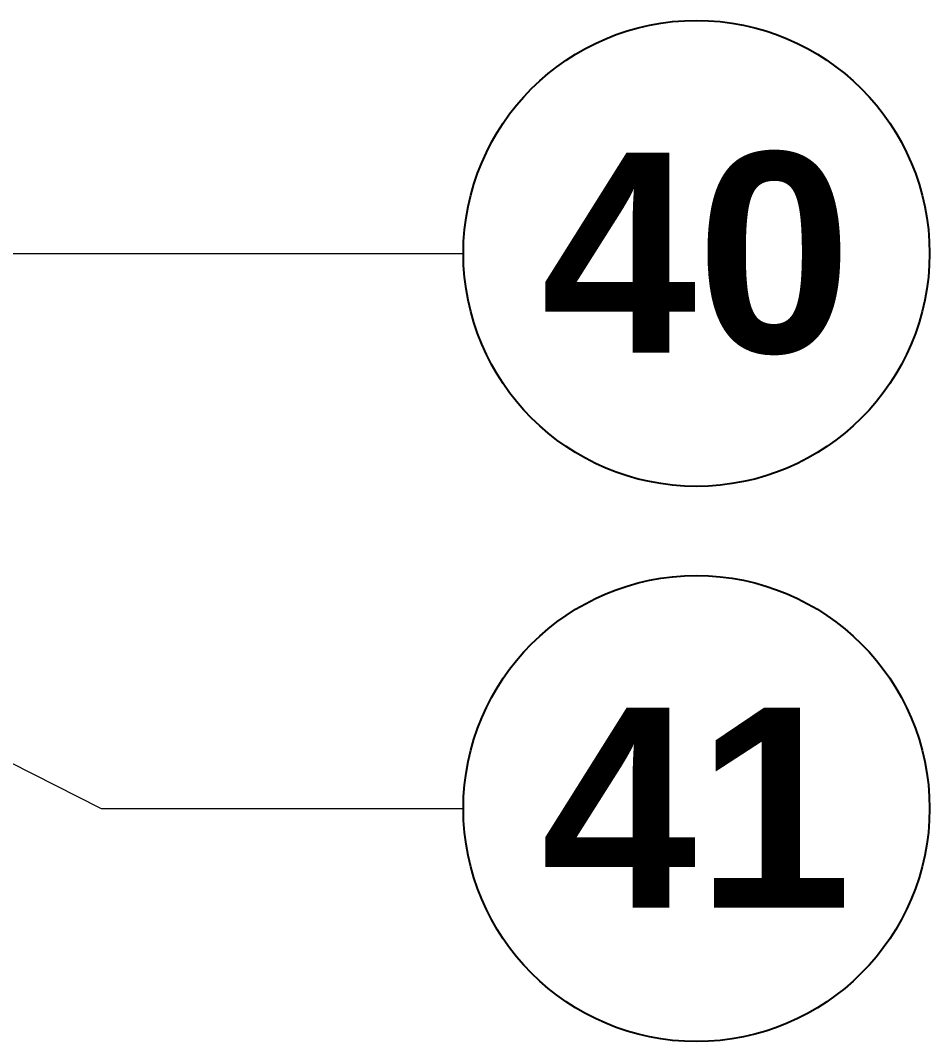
# Model space of a CAD drawing. Header units: millimetres. Extents: x 0 to 323, y 0 to 420.
# Drawn here: x 156.58 to 165.75, y 182.02 to 192.32 of the extents above; entities that cross this region are included whole.
import ezdxf
from ezdxf.enums import TextEntityAlignment as Align

# ---------------------------------------------------------------- set-up
doc = ezdxf.new("R2010")
doc.units = ezdxf.units.MM
doc.layers.add('3-TEXTOS', color=7, linetype='Continuous')
doc.styles.add('ARIAL-NEGRITA', font='arialbd.ttf')

msp = doc.modelspace()

# ---------------------------------------------------------------- linework, layer by layer
at = {"layer": '3-TEXTOS', "lineweight": 13}
for points in [[(153.074, 189.974), (157.4, 189.974), (161.05, 189.974)], [(151.188, 187.524), (157.4, 184.374), (161.05, 184.374)]]:
    msp.add_lwpolyline(points, dxfattribs=at)
at = {"layer": '3-TEXTOS', "color": 18, "true_color": 0x000000}
for centre in [(163.4, 189.974), (163.4, 184.374)]:
    msp.add_circle(centre, 2.35, dxfattribs=at)

# ---------------------------------------------------------------- texts
at = {"layer": '3-TEXTOS', "style": 'ARIAL-NEGRITA'}
for s, p in [('40', (163.4, 188.974)), ('41', (163.4, 183.374))]:
    msp.add_text(s, height=2.016, dxfattribs=at).set_placement(p, align=Align.CENTER)

doc.saveas('drawing.dxf')
